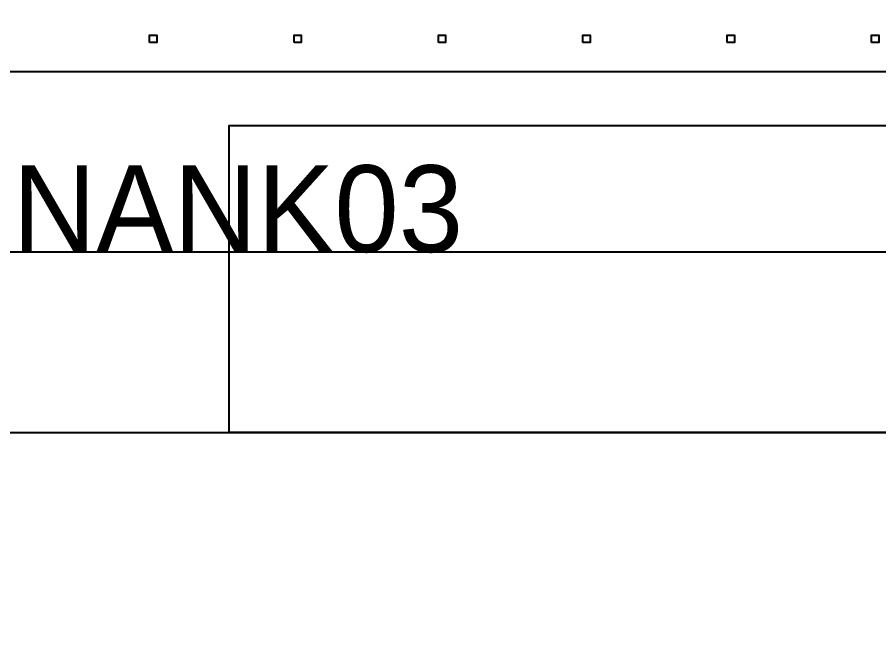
# Model space of a CAD drawing. Extents: x -50000 to 50000, y -50000 to 50000.
# Drawn here: x -27587 to -25200, y 34329 to 36050 of the extents above; entities that cross this region are included whole.
import ezdxf

# ---------------------------------------------------------------- set-up
doc = ezdxf.new("R2010")
doc.units = 0
for name, color, linetype in [('BASEMETAL3', 16, 'CONTINUOUS'), ('FRAME', 14, 'CONTINUOUS'), ('LABEL1', 9, 'CONTINUOUS'), ('XOR', 5, 'CONTINUOUS')]:
    doc.layers.add(name, color=color, linetype=linetype)

# ---------------------------------------------------------------- blocks, each defined once
blk = doc.blocks.new('CHIP_RESONATOR1')
at = {"layer": 'BASEMETAL3'}
for points in [[(1700, 6000), (1700, 6850), (5300, 6850), (5300, 6000)], [(150, 1000), (150, 6000), (6850, 6000), (6850, 1000)]]:
    blk.add_lwpolyline(points, close=True, dxfattribs=at)
at = {"layer": 'FRAME'}
for points in [[(0, 0), (0, 7000), (7000, 7000), (7000, 0)], [(500, 500), (500, 6500), (6500, 6500), (6500, 500)]]:
    blk.add_lwpolyline(points, close=True, dxfattribs=at)
blk = doc.blocks.new('DICINGBORDER')
at = {"layer": 'XOR'}
for points in [[(1580, 7180), (1580, 7200), (1600, 7200), (1600, 7180)], [(1980, 7180), (1980, 7200), (2000, 7200), (2000, 7180)], [(2380, 7180), (2380, 7200), (2400, 7200), (2400, 7180)], [(2780, 7180), (2780, 7200), (2800, 7200), (2800, 7180)], [(3180, 7180), (3180, 7200), (3200, 7200), (3200, 7180)], [(3580, 7180), (3580, 7200), (3600, 7200), (3600, 7180)]]:
    blk.add_lwpolyline(points, close=True, dxfattribs=at)

msp = doc.modelspace()

# ---------------------------------------------------------------- linework, layer by layer
at = {"layer": 'FRAME'}
for radius in [50000, 49000]:
    msp.add_circle((0, 0), radius, dxfattribs=at)

# ---------------------------------------------------------------- block references
for name, p in [('DICINGBORDER', (-28800, 28800)), ('CHIP_RESONATOR1', (-28700, 28900))]:
    msp.add_blockref(name, p)

# ---------------------------------------------------------------- texts
at = {"layer": 'LABEL1'}
msp.add_text('NANK03', height=240, dxfattribs=at).set_placement((-27600, 35400))

doc.saveas('drawing.dxf')
